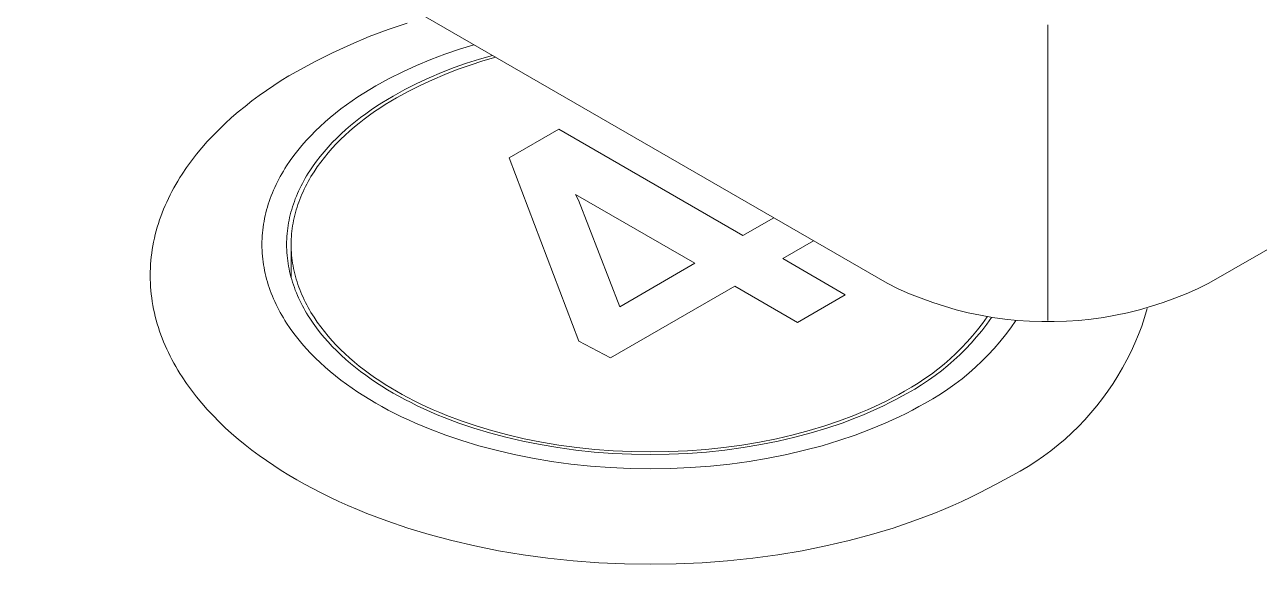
# Model space of a CAD drawing. Header units: inches. Extents: x -8 to 201, y -1 to 136.
# Drawn here: x 144.643 to 145.334, y 77.372 to 77.674 of the extents above; entities that cross this region are included whole.
import ezdxf

# ---------------------------------------------------------------- set-up
doc = ezdxf.new("R2010")
doc.units = ezdxf.units.IN
doc.layers.add('ZANO_R', color=7, linetype='Continuous', lineweight=0)

msp = doc.modelspace()

# ---------------------------------------------------------------- linework, layer by layer
at = {"layer": 'ZANO_R'}
for p, q in [((145.12545, 77.52914), (139.3694, 80.8524)), ((146.59629, 78.27449), (145.30532, 77.52914)), ((144.84628, 77.6711), (144.83574, 77.66713)), ((144.85695, 77.6747), (144.84628, 77.6711)), ((145.21539, 77.67379), (145.21539, 77.50837)), ((144.83574, 77.66713), (144.82535, 77.6628)), ((144.81511, 77.65812), (144.80503, 77.65308)), ((144.82535, 77.6628), (144.81511, 77.65812)), ((144.87008, 77.65432), (144.87806, 77.65735)), ((144.87806, 77.65735), (144.88613, 77.66011)), ((144.88613, 77.66011), (144.8943, 77.6626)), ((144.80503, 77.65308), (144.79514, 77.6477)), ((144.85446, 77.64745), (144.86221, 77.65101)), ((144.86221, 77.65101), (144.87008, 77.65432)), ((144.88313, 77.64977), (144.89021, 77.65229)), ((144.88499, 77.64871), (144.89209, 77.65122)), ((144.89021, 77.65229), (144.89737, 77.65458)), ((144.89209, 77.65122), (144.89926, 77.6535)), ((144.89737, 77.65458), (144.90459, 77.65666)), ((144.89926, 77.6535), (144.9065, 77.65556)), ((144.79079, 77.64514), (144.78651, 77.6425)), ((144.79514, 77.6477), (144.79079, 77.64514)), ((144.83934, 77.63954), (144.84683, 77.64362)), ((144.84683, 77.64362), (144.85446, 77.64745)), ((144.86241, 77.64089), (144.86922, 77.64406)), ((144.86423, 77.63985), (144.87105, 77.64302)), ((144.86922, 77.64406), (144.87613, 77.64702)), ((144.87105, 77.64302), (144.87798, 77.64598)), ((144.87613, 77.64702), (144.88313, 77.64977)), ((144.87798, 77.64598), (144.88499, 77.64871)), ((144.77816, 77.63698), (144.7741, 77.6341)), ((144.7823, 77.63978), (144.77816, 77.63698)), ((144.78651, 77.6425), (144.7823, 77.63978)), ((144.83264, 77.6355), (144.83596, 77.63755)), ((144.83596, 77.63755), (144.83934, 77.63954)), ((144.8491, 77.63391), (144.8557, 77.6375)), ((144.8509, 77.63287), (144.85751, 77.63647)), ((144.8557, 77.6375), (144.86241, 77.64089)), ((144.85751, 77.63647), (144.86423, 77.63985)), ((144.77012, 77.63115), (144.76623, 77.62812)), ((144.7741, 77.6341), (144.77012, 77.63115)), ((144.823, 77.62898), (144.82615, 77.63121)), ((144.82615, 77.63121), (144.82937, 77.63339)), ((144.82937, 77.63339), (144.83264, 77.6355)), ((144.83976, 77.62814), (144.84282, 77.63012)), ((144.84168, 77.62718), (144.8447, 77.62913)), ((144.84282, 77.63012), (144.84594, 77.63204)), ((144.8447, 77.62913), (144.84778, 77.63103)), ((144.84594, 77.63204), (144.8491, 77.63391)), ((144.84778, 77.63103), (144.8509, 77.63287)), ((144.76244, 77.62501), (144.75875, 77.62183)), ((144.76623, 77.62812), (144.76244, 77.62501)), ((144.81394, 77.62192), (144.81689, 77.62433)), ((144.81689, 77.62433), (144.81991, 77.62668)), ((144.81991, 77.62668), (144.823, 77.62898)), ((144.8309, 77.62187), (144.83379, 77.62401)), ((144.83293, 77.62098), (144.83578, 77.6231)), ((144.83379, 77.62401), (144.83675, 77.62611)), ((144.83578, 77.6231), (144.8387, 77.62517)), ((144.83675, 77.62611), (144.83976, 77.62814)), ((144.8387, 77.62517), (144.84168, 77.62718)), ((144.75516, 77.61858), (144.75169, 77.61526)), ((144.75875, 77.62183), (144.75516, 77.61858)), ((144.80559, 77.61434), (144.80829, 77.61692)), ((144.80829, 77.61692), (144.81108, 77.61945)), ((144.81108, 77.61945), (144.81394, 77.62192)), ((144.82263, 77.61509), (144.82532, 77.6174)), ((144.82476, 77.61429), (144.82741, 77.61657)), ((144.82532, 77.6174), (144.82807, 77.61966)), ((144.82741, 77.61657), (144.83014, 77.6188)), ((144.82807, 77.61966), (144.8309, 77.62187)), ((144.83014, 77.6188), (144.83293, 77.62098)), ((144.91404, 77.59928), (144.94176, 77.61528)), ((144.94176, 77.61528), (145.04472, 77.55584)), ((144.7451, 77.6084), (144.742, 77.60488)), ((144.74833, 77.61186), (144.7451, 77.6084)), ((144.75169, 77.61526), (144.74833, 77.61186)), ((144.79807, 77.60628), (144.80048, 77.60902)), ((144.80048, 77.60902), (144.80299, 77.61171)), ((144.80299, 77.61171), (144.80559, 77.61434)), ((144.81506, 77.60784), (144.8175, 77.61031)), ((144.81728, 77.60713), (144.81969, 77.60957)), ((144.8175, 77.61031), (144.82002, 77.61273)), ((144.81969, 77.60957), (144.82219, 77.61195)), ((144.82002, 77.61273), (144.82263, 77.61509)), ((144.82219, 77.61195), (144.82476, 77.61429)), ((144.742, 77.60488), (144.73903, 77.60129)), ((144.79357, 77.60066), (144.79576, 77.6035)), ((144.79576, 77.6035), (144.79807, 77.60628)), ((144.80829, 77.60015), (144.81045, 77.60276)), ((144.81045, 77.60276), (144.81271, 77.60533)), ((144.8106, 77.59953), (144.81273, 77.60211)), ((144.81271, 77.60533), (144.81506, 77.60784)), ((144.81273, 77.60211), (144.81496, 77.60464)), ((144.81496, 77.60464), (144.81728, 77.60713)), ((144.7362, 77.59764), (144.73351, 77.59393)), ((144.73903, 77.60129), (144.7362, 77.59764)), ((144.78857, 77.59338), (144.78951, 77.59486)), ((144.78951, 77.59486), (144.79148, 77.59778)), ((144.79148, 77.59778), (144.79357, 77.60066)), ((144.80243, 77.59206), (144.80428, 77.5948)), ((144.80428, 77.5948), (144.80623, 77.5975)), ((144.80623, 77.5975), (144.80829, 77.60015)), ((144.80664, 77.59425), (144.80857, 77.59691)), ((144.80857, 77.59691), (144.8106, 77.59953)), ((144.95305, 77.49671), (144.91404, 77.59928)), ((144.72977, 77.58826), (144.72859, 77.58635)), ((144.73098, 77.59016), (144.72977, 77.58826)), ((144.73351, 77.59393), (144.73098, 77.59016)), ((144.78511, 77.58737), (144.78593, 77.58889)), ((144.78593, 77.58889), (144.78678, 77.59039)), ((144.78678, 77.59039), (144.78766, 77.59189)), ((144.78766, 77.59189), (144.78857, 77.59338)), ((144.79908, 77.58647), (144.79988, 77.58788)), ((144.79988, 77.58788), (144.8007, 77.58928)), ((144.8007, 77.58928), (144.80155, 77.59068)), ((144.80155, 77.59068), (144.80243, 77.59206)), ((144.80229, 77.58742), (144.8031, 77.5888)), ((144.8031, 77.5888), (144.80395, 77.59018)), ((144.80395, 77.59018), (144.80482, 77.59154)), ((144.80482, 77.59154), (144.80664, 77.59425)), ((144.72637, 77.58248), (144.72532, 77.58053)), ((144.72746, 77.58442), (144.72637, 77.58248)), ((144.72859, 77.58635), (144.72746, 77.58442)), ((144.78151, 77.57967), (144.78217, 77.58123)), ((144.78217, 77.58123), (144.78285, 77.58278)), ((144.78285, 77.58278), (144.78357, 77.58432)), ((144.78357, 77.58432), (144.78433, 77.58585)), ((144.78433, 77.58585), (144.78511, 77.58737)), ((144.79556, 77.5793), (144.7962, 77.58075)), ((144.7962, 77.58075), (144.79688, 77.58219)), ((144.79688, 77.58219), (144.79758, 77.58362)), ((144.79758, 77.58362), (144.79832, 77.58505)), ((144.79832, 77.58505), (144.79908, 77.58647)), ((144.79866, 77.58037), (144.79933, 77.5818)), ((144.79933, 77.5818), (144.80002, 77.58321)), ((144.80002, 77.58321), (144.80075, 77.58462)), ((144.80075, 77.58462), (144.80151, 77.58603)), ((144.80151, 77.58603), (144.80229, 77.58742)), ((144.72241, 77.57461), (144.72152, 77.57261)), ((144.72333, 77.57659), (144.72241, 77.57461)), ((144.7243, 77.57856), (144.72333, 77.57659)), ((144.72532, 77.58053), (144.7243, 77.57856)), ((144.77923, 77.57338), (144.77975, 77.57496)), ((144.77975, 77.57496), (144.7803, 77.57654)), ((144.7803, 77.57654), (144.78089, 77.57811)), ((144.78089, 77.57811), (144.78151, 77.57967)), ((144.79329, 77.57343), (144.79381, 77.57491)), ((144.79381, 77.57491), (144.79436, 77.57638)), ((144.79436, 77.57638), (144.79494, 77.57784)), ((144.79494, 77.57784), (144.79556, 77.5793)), ((144.79579, 77.57315), (144.7963, 77.57461)), ((144.7963, 77.57461), (144.79685, 77.57606)), ((144.79685, 77.57606), (144.79742, 77.5775)), ((144.79742, 77.5775), (144.79802, 77.57894)), ((144.79802, 77.57894), (144.79866, 77.58037)), ((144.95116, 77.57889), (144.95269, 77.57571)), ((145.0179, 77.54035), (144.95116, 77.57889)), ((144.95269, 77.57571), (144.97582, 77.51606)), ((144.71988, 77.5686), (144.71912, 77.56658)), ((144.72068, 77.57061), (144.71988, 77.5686)), ((144.72152, 77.57261), (144.72068, 77.57061)), ((144.77716, 77.5654), (144.7775, 77.567)), ((144.7775, 77.567), (144.77788, 77.5686)), ((144.77788, 77.5686), (144.7783, 77.5702)), ((144.7783, 77.5702), (144.77875, 77.57179)), ((144.77875, 77.57179), (144.77923, 77.57338)), ((144.79119, 77.56598), (144.79155, 77.56748)), ((144.79155, 77.56748), (144.79193, 77.56897)), ((144.79193, 77.56897), (144.79236, 77.57046)), ((144.79236, 77.57046), (144.79281, 77.57195)), ((144.79281, 77.57195), (144.79329, 77.57343)), ((144.79371, 77.56579), (144.79406, 77.56727)), ((144.79406, 77.56727), (144.79445, 77.56874)), ((144.79445, 77.56874), (144.79486, 77.57022)), ((144.79486, 77.57022), (144.79531, 77.57169)), ((144.79531, 77.57169), (144.79579, 77.57315)), ((144.71712, 77.56047), (144.71654, 77.55842)), ((144.71774, 77.56251), (144.71712, 77.56047)), ((144.71841, 77.56455), (144.71774, 77.56251)), ((144.71912, 77.56658), (144.71841, 77.56455)), ((144.77615, 77.55894), (144.77635, 77.56056)), ((144.77635, 77.56056), (144.77658, 77.56218)), ((144.77658, 77.56218), (144.77685, 77.56379)), ((144.77685, 77.56379), (144.77716, 77.5654)), ((144.79011, 77.55994), (144.79033, 77.56146)), ((144.79033, 77.56146), (144.79058, 77.56297)), ((144.79058, 77.56297), (144.79087, 77.56447)), ((144.79087, 77.56447), (144.79119, 77.56598)), ((144.79264, 77.55983), (144.79286, 77.56132)), ((144.79286, 77.56132), (144.79311, 77.56281)), ((144.79311, 77.56281), (144.7934, 77.5643)), ((144.7934, 77.5643), (144.79371, 77.56579)), ((145.04472, 77.55584), (145.06197, 77.5658)), ((144.71552, 77.5543), (144.71508, 77.55223)), ((144.71601, 77.55636), (144.71552, 77.5543)), ((144.71654, 77.55842), (144.71601, 77.55636)), ((144.77571, 77.55246), (144.77576, 77.55408)), ((144.77576, 77.55408), (144.77586, 77.5557)), ((144.77586, 77.5557), (144.77598, 77.55732)), ((144.77598, 77.55732), (144.77615, 77.55894)), ((144.78951, 77.55235), (144.78956, 77.55387)), ((144.78956, 77.55387), (144.78965, 77.55539)), ((144.78965, 77.55539), (144.78977, 77.55691)), ((144.78977, 77.55691), (144.78992, 77.55843)), ((144.78992, 77.55843), (144.79011, 77.55994)), ((144.79205, 77.55233), (144.79211, 77.55383)), ((144.79211, 77.55383), (144.79219, 77.55534)), ((144.79219, 77.55534), (144.79231, 77.55683)), ((144.79231, 77.55683), (144.79246, 77.55833)), ((144.79246, 77.55833), (144.79264, 77.55983)), ((144.71433, 77.54808), (144.71403, 77.546)), ((144.71468, 77.55016), (144.71433, 77.54808)), ((144.71508, 77.55223), (144.71468, 77.55016)), ((144.77569, 77.55083), (144.77571, 77.55246)), ((144.77571, 77.54921), (144.77569, 77.55083)), ((144.77576, 77.54758), (144.77571, 77.54921)), ((144.77586, 77.54596), (144.77576, 77.54758)), ((144.78949, 77.55083), (144.78951, 77.55235)), ((144.78951, 77.54931), (144.78949, 77.55083)), ((144.78956, 77.54779), (144.78951, 77.54931)), ((144.78965, 77.54627), (144.78956, 77.54779)), ((144.78977, 77.54475), (144.78965, 77.54627)), ((144.79204, 77.55083), (144.79205, 77.55233)), ((144.79205, 77.54933), (144.79204, 77.55083)), ((144.79204, 77.54783), (144.79204, 77.53231)), ((144.79211, 77.54783), (144.79205, 77.54933)), ((144.79219, 77.54633), (144.79211, 77.54783)), ((144.79231, 77.54483), (144.79219, 77.54633)), ((145.08426, 77.55293), (145.06701, 77.54297)), ((144.71339, 77.53975), (144.71328, 77.53766)), ((144.71356, 77.54183), (144.71339, 77.53975)), ((144.71377, 77.54392), (144.71356, 77.54183)), ((144.71403, 77.546), (144.71377, 77.54392)), ((144.77598, 77.54434), (144.77586, 77.54596)), ((144.77615, 77.54272), (144.77598, 77.54434)), ((144.77635, 77.5411), (144.77615, 77.54272)), ((144.77658, 77.53949), (144.77635, 77.5411)), ((144.77685, 77.53788), (144.77658, 77.53949)), ((144.78992, 77.54324), (144.78977, 77.54475)), ((144.79011, 77.54172), (144.78992, 77.54324)), ((144.79033, 77.54021), (144.79011, 77.54172)), ((144.79058, 77.5387), (144.79033, 77.54021)), ((144.79246, 77.54333), (144.79231, 77.54483)), ((144.79264, 77.54183), (144.79246, 77.54333)), ((144.79286, 77.54034), (144.79264, 77.54183)), ((144.79311, 77.53885), (144.79286, 77.54034)), ((144.97582, 77.51606), (145.0179, 77.54035)), ((145.06701, 77.54297), (145.10204, 77.52274)), ((144.71321, 77.53557), (144.71318, 77.53348)), ((144.71318, 77.53348), (144.71321, 77.53138)), ((144.71328, 77.53766), (144.71321, 77.53557)), ((144.77716, 77.53627), (144.77685, 77.53788)), ((144.7775, 77.53466), (144.77716, 77.53627)), ((144.77788, 77.53306), (144.7775, 77.53466)), ((144.7783, 77.53146), (144.77788, 77.53306)), ((144.79087, 77.53719), (144.79058, 77.5387)), ((144.79119, 77.53569), (144.79087, 77.53719)), ((144.79155, 77.53419), (144.79119, 77.53569)), ((144.79193, 77.53269), (144.79155, 77.53419)), ((144.79236, 77.5312), (144.79193, 77.53269)), ((144.7934, 77.53736), (144.79311, 77.53885)), ((144.79371, 77.53588), (144.7934, 77.53736)), ((144.79406, 77.5344), (144.79371, 77.53588)), ((144.79445, 77.53292), (144.79406, 77.5344)), ((144.79486, 77.53145), (144.79445, 77.53292)), ((144.71321, 77.53138), (144.71328, 77.52929)), ((144.71328, 77.52929), (144.71339, 77.5272)), ((144.71339, 77.5272), (144.71356, 77.52512)), ((144.77875, 77.52987), (144.7783, 77.53146)), ((144.77923, 77.52828), (144.77875, 77.52987)), ((144.77975, 77.5267), (144.77923, 77.52828)), ((144.7803, 77.52512), (144.77975, 77.5267)), ((144.79281, 77.52971), (144.79236, 77.5312)), ((144.79329, 77.52823), (144.79281, 77.52971)), ((144.79381, 77.52676), (144.79329, 77.52823)), ((144.79436, 77.52529), (144.79381, 77.52676)), ((144.79531, 77.52998), (144.79486, 77.53145)), ((144.79579, 77.52852), (144.79531, 77.52998)), ((144.7963, 77.52706), (144.79579, 77.52852)), ((144.79685, 77.52561), (144.7963, 77.52706)), ((144.79742, 77.52416), (144.79685, 77.52561)), ((145.04019, 77.52748), (144.97075, 77.48739)), ((145.07522, 77.50726), (145.04019, 77.52748)), ((145.12545, 77.52914), (145.13167, 77.52612)), ((145.13167, 77.52612), (145.13799, 77.52332)), ((145.29278, 77.52332), (145.2991, 77.52612)), ((145.2991, 77.52612), (145.30532, 77.52914)), ((144.71356, 77.52512), (144.71377, 77.52303)), ((144.71377, 77.52303), (144.71403, 77.52095)), ((144.71403, 77.52095), (144.71433, 77.51887)), ((144.71433, 77.51887), (144.71468, 77.51679)), ((144.78089, 77.52356), (144.7803, 77.52512)), ((144.78151, 77.52199), (144.78089, 77.52356)), ((144.78217, 77.52044), (144.78151, 77.52199)), ((144.78285, 77.51889), (144.78217, 77.52044)), ((144.78357, 77.51735), (144.78285, 77.51889)), ((144.79494, 77.52382), (144.79436, 77.52529)), ((144.79556, 77.52237), (144.79494, 77.52382)), ((144.7962, 77.52092), (144.79556, 77.52237)), ((144.79688, 77.51947), (144.7962, 77.52092)), ((144.79758, 77.51804), (144.79688, 77.51947)), ((144.79802, 77.52272), (144.79742, 77.52416)), ((144.79866, 77.52129), (144.79802, 77.52272)), ((144.79933, 77.51987), (144.79866, 77.52129)), ((144.80002, 77.51845), (144.79933, 77.51987)), ((145.10204, 77.52274), (145.07522, 77.50726)), ((145.13799, 77.52332), (145.1444, 77.52074)), ((145.1444, 77.52074), (145.1509, 77.51839)), ((145.27987, 77.51839), (145.28637, 77.52074)), ((145.28637, 77.52074), (145.29278, 77.52332)), ((144.71468, 77.51679), (144.71508, 77.51472)), ((144.71508, 77.51472), (144.71552, 77.51265)), ((144.71552, 77.51265), (144.71601, 77.51059)), ((144.78433, 77.51582), (144.78357, 77.51735)), ((144.78511, 77.51429), (144.78433, 77.51582)), ((144.78593, 77.51278), (144.78511, 77.51429)), ((144.78678, 77.51127), (144.78593, 77.51278)), ((144.79832, 77.51661), (144.79758, 77.51804)), ((144.79908, 77.51519), (144.79832, 77.51661)), ((144.79988, 77.51378), (144.79908, 77.51519)), ((144.8007, 77.51238), (144.79988, 77.51378)), ((144.80075, 77.51704), (144.80002, 77.51845)), ((144.80155, 77.51099), (144.8007, 77.51238)), ((144.80151, 77.51564), (144.80075, 77.51704)), ((144.80229, 77.51425), (144.80151, 77.51564)), ((144.8031, 77.51286), (144.80229, 77.51425)), ((144.80395, 77.51149), (144.8031, 77.51286)), ((145.1509, 77.51839), (145.15748, 77.51626)), ((145.15748, 77.51626), (145.16413, 77.51436)), ((145.16413, 77.51436), (145.17083, 77.51269)), ((145.17083, 77.51269), (145.1776, 77.51126)), ((145.25318, 77.51126), (145.25994, 77.51269)), ((145.25994, 77.51269), (145.26665, 77.51436)), ((145.26665, 77.51436), (145.27329, 77.51626)), ((145.26947, 77.51009), (145.27096, 77.51502)), ((145.27329, 77.51626), (145.27987, 77.51839)), ((144.71601, 77.51059), (144.71654, 77.50853)), ((144.71654, 77.50853), (144.71712, 77.50648)), ((144.71712, 77.50648), (144.71774, 77.50444)), ((144.78766, 77.50977), (144.78678, 77.51127)), ((144.78857, 77.50828), (144.78766, 77.50977)), ((144.78951, 77.50681), (144.78857, 77.50828)), ((144.79148, 77.50388), (144.78951, 77.50681)), ((144.80243, 77.5096), (144.80155, 77.51099)), ((144.80428, 77.50687), (144.80243, 77.5096)), ((144.80482, 77.51012), (144.80395, 77.51149)), ((144.80623, 77.50417), (144.80428, 77.50687)), ((144.80664, 77.50742), (144.80482, 77.51012)), ((144.80857, 77.50475), (144.80664, 77.50742)), ((145.17869, 77.50668), (145.17596, 77.50313)), ((145.1776, 77.51126), (145.18441, 77.51007)), ((145.18112, 77.50624), (145.17836, 77.50263)), ((145.18129, 77.51032), (145.17869, 77.50668)), ((145.18376, 77.50994), (145.18112, 77.50624)), ((145.18441, 77.51007), (145.19125, 77.50911)), ((145.19125, 77.50911), (145.19813, 77.50839)), ((145.19746, 77.50837), (145.19463, 77.5043)), ((145.19813, 77.50839), (145.20502, 77.50791)), ((145.20502, 77.50791), (145.21193, 77.50767)), ((145.21193, 77.50767), (145.21884, 77.50767)), ((145.21884, 77.50767), (145.22575, 77.50791)), ((145.22575, 77.50791), (145.23265, 77.50839)), ((145.23265, 77.50839), (145.23952, 77.50911)), ((145.23952, 77.50911), (145.24637, 77.51007)), ((145.24637, 77.51007), (145.25318, 77.51126)), ((145.266, 77.50041), (145.26782, 77.50522)), ((145.26782, 77.50522), (145.26947, 77.51009)), ((144.71774, 77.50444), (144.71841, 77.5024)), ((144.71841, 77.5024), (144.71912, 77.50037)), ((144.71912, 77.50037), (144.71988, 77.49835)), ((144.71988, 77.49835), (144.72068, 77.49634)), ((144.79357, 77.501), (144.79148, 77.50388)), ((144.79576, 77.49817), (144.79357, 77.501)), ((144.79807, 77.49538), (144.79576, 77.49817)), ((144.80829, 77.50151), (144.80623, 77.50417)), ((144.81045, 77.4989), (144.80829, 77.50151)), ((144.8106, 77.50213), (144.80857, 77.50475)), ((144.81271, 77.49634), (144.81045, 77.4989)), ((144.81273, 77.49955), (144.8106, 77.50213)), ((144.81496, 77.49702), (144.81273, 77.49955)), ((145.17311, 77.49967), (145.17016, 77.49631)), ((145.17547, 77.49912), (145.17247, 77.4957)), ((145.17596, 77.50313), (145.17311, 77.49967)), ((145.17836, 77.50263), (145.17547, 77.49912)), ((145.19166, 77.50033), (145.18856, 77.49647)), ((145.19463, 77.5043), (145.19166, 77.50033)), ((145.26403, 77.49566), (145.266, 77.50041)), ((144.72068, 77.49634), (144.72152, 77.49434)), ((144.72152, 77.49434), (144.72241, 77.49234)), ((144.72241, 77.49234), (144.72333, 77.49036)), ((144.80048, 77.49264), (144.79807, 77.49538)), ((144.80299, 77.48995), (144.80048, 77.49264)), ((144.81506, 77.49382), (144.81271, 77.49634)), ((144.81728, 77.49453), (144.81496, 77.49702)), ((144.8175, 77.49135), (144.81506, 77.49382)), ((144.81969, 77.4921), (144.81728, 77.49453)), ((144.82002, 77.48894), (144.8175, 77.49135)), ((144.82219, 77.48971), (144.81969, 77.4921)), ((144.97075, 77.48739), (144.95305, 77.49671)), ((145.16709, 77.49305), (145.16391, 77.48989)), ((145.16936, 77.49239), (145.16614, 77.48918)), ((145.17016, 77.49631), (145.16709, 77.49305)), ((145.17247, 77.4957), (145.16936, 77.49239)), ((145.18532, 77.49272), (145.18196, 77.48908)), ((145.18856, 77.49647), (145.18532, 77.49272)), ((145.2596, 77.48637), (145.26189, 77.49098)), ((145.26189, 77.49098), (145.26403, 77.49566)), ((144.72333, 77.49036), (144.7243, 77.48839)), ((144.7243, 77.48839), (144.72532, 77.48642)), ((144.72532, 77.48642), (144.72637, 77.48447)), ((144.72637, 77.48447), (144.72746, 77.48253)), ((144.80559, 77.48732), (144.80299, 77.48995)), ((144.80829, 77.48474), (144.80559, 77.48732)), ((144.81108, 77.48221), (144.80829, 77.48474)), ((144.82263, 77.48657), (144.82002, 77.48894)), ((144.82476, 77.48738), (144.82219, 77.48971)), ((144.82532, 77.48426), (144.82263, 77.48657)), ((144.82741, 77.48509), (144.82476, 77.48738)), ((144.82807, 77.482), (144.82532, 77.48426)), ((144.83014, 77.48286), (144.82741, 77.48509)), ((145.16063, 77.48684), (145.15725, 77.4839)), ((145.16281, 77.48608), (145.15938, 77.4831)), ((145.16391, 77.48989), (145.16063, 77.48684)), ((145.16614, 77.48918), (145.16281, 77.48608)), ((145.17847, 77.48555), (145.17486, 77.48216)), ((145.18196, 77.48908), (145.17847, 77.48555)), ((145.25716, 77.48185), (145.2596, 77.48637)), ((144.72746, 77.48253), (144.72859, 77.4806)), ((144.72859, 77.4806), (144.72977, 77.47869)), ((144.72977, 77.47869), (144.73098, 77.47679)), ((144.81394, 77.47974), (144.81108, 77.48221)), ((144.81689, 77.47733), (144.81394, 77.47974)), ((144.81991, 77.47498), (144.81689, 77.47733)), ((144.8309, 77.4798), (144.82807, 77.482)), ((144.83293, 77.48069), (144.83014, 77.48286)), ((144.83379, 77.47765), (144.8309, 77.4798)), ((144.83578, 77.47856), (144.83293, 77.48069)), ((144.83675, 77.47556), (144.83379, 77.47765)), ((144.8387, 77.4765), (144.83578, 77.47856)), ((145.1502, 77.47838), (145.14654, 77.47579)), ((145.15223, 77.47748), (145.14852, 77.47486)), ((145.15377, 77.48108), (145.1502, 77.47838)), ((145.15585, 77.48023), (145.15223, 77.47748)), ((145.15725, 77.4839), (145.15377, 77.48108)), ((145.15938, 77.4831), (145.15585, 77.48023)), ((145.17114, 77.47888), (145.16731, 77.47574)), ((145.17486, 77.48216), (145.17114, 77.47888)), ((145.25182, 77.47305), (145.25456, 77.4774)), ((145.25456, 77.4774), (145.25716, 77.48185)), ((144.73098, 77.47679), (144.73351, 77.47302)), ((144.73351, 77.47302), (144.7362, 77.46931)), ((144.823, 77.47268), (144.81991, 77.47498)), ((144.82615, 77.47045), (144.823, 77.47268)), ((144.82937, 77.46828), (144.82615, 77.47045)), ((144.83976, 77.47352), (144.83675, 77.47556)), ((144.84168, 77.47449), (144.8387, 77.4765)), ((144.84282, 77.47154), (144.83976, 77.47352)), ((144.8447, 77.47253), (144.84168, 77.47449)), ((144.84594, 77.46962), (144.84282, 77.47154)), ((144.84778, 77.47064), (144.8447, 77.47253)), ((144.8509, 77.46879), (144.84778, 77.47064)), ((145.13898, 77.471), (145.13508, 77.46879)), ((145.1428, 77.47333), (145.13898, 77.471)), ((145.14472, 77.47236), (145.14084, 77.46999)), ((145.14654, 77.47579), (145.1428, 77.47333)), ((145.14852, 77.47486), (145.14472, 77.47236)), ((145.16337, 77.47274), (145.15932, 77.46987)), ((145.16731, 77.47574), (145.16337, 77.47274)), ((145.24893, 77.46879), (145.25182, 77.47305)), ((144.7362, 77.46931), (144.73903, 77.46566)), ((144.73903, 77.46566), (144.742, 77.46207)), ((144.83264, 77.46616), (144.82937, 77.46828)), ((144.83596, 77.46411), (144.83264, 77.46616)), ((144.83934, 77.46212), (144.83596, 77.46411)), ((144.8491, 77.46776), (144.84594, 77.46962)), ((144.85233, 77.46593), (144.8491, 77.46776)), ((144.85408, 77.46699), (144.8509, 77.46879)), ((144.85565, 77.46413), (144.85233, 77.46593)), ((144.85737, 77.46522), (144.85408, 77.46699)), ((144.85908, 77.46237), (144.85565, 77.46413)), ((144.86076, 77.46347), (144.85737, 77.46522)), ((144.86424, 77.46175), (144.86076, 77.46347)), ((145.12522, 77.46347), (145.12174, 77.46175)), ((145.12861, 77.46522), (145.12522, 77.46347)), ((145.13032, 77.46413), (145.12689, 77.46237)), ((145.13189, 77.46699), (145.12861, 77.46522)), ((145.13365, 77.46593), (145.13032, 77.46413)), ((145.13508, 77.46879), (145.13189, 77.46699)), ((145.13688, 77.46776), (145.13365, 77.46593)), ((145.14084, 77.46999), (145.13688, 77.46776)), ((145.15096, 77.46456), (145.14664, 77.46212)), ((145.15519, 77.46714), (145.15096, 77.46456)), ((145.15932, 77.46987), (145.15519, 77.46714)), ((145.24274, 77.46058), (145.2459, 77.46464)), ((145.2459, 77.46464), (145.24893, 77.46879)), ((144.742, 77.46207), (144.7451, 77.45855)), ((144.7451, 77.45855), (144.74833, 77.45509)), ((144.84278, 77.46017), (144.83934, 77.46212)), ((144.84634, 77.45825), (144.84278, 77.46017)), ((144.85, 77.45637), (144.84634, 77.45825)), ((144.86261, 77.46063), (144.85908, 77.46237)), ((144.86623, 77.45892), (144.86261, 77.46063)), ((144.86782, 77.46007), (144.86424, 77.46175)), ((144.86995, 77.45725), (144.86623, 77.45892)), ((144.87149, 77.45842), (144.86782, 77.46007)), ((144.87377, 77.45562), (144.86995, 77.45725)), ((144.87526, 77.45681), (144.87149, 77.45842)), ((144.87912, 77.45524), (144.87526, 77.45681)), ((145.11072, 77.45681), (145.10685, 77.45524)), ((145.11449, 77.45842), (145.11072, 77.45681)), ((145.11602, 77.45725), (145.11221, 77.45562)), ((145.11816, 77.46007), (145.11449, 77.45842)), ((145.11974, 77.45892), (145.11602, 77.45725)), ((145.12174, 77.46175), (145.11816, 77.46007)), ((145.12337, 77.46063), (145.11974, 77.45892)), ((145.12689, 77.46237), (145.12337, 77.46063)), ((145.13964, 77.45825), (145.13598, 77.45637)), ((145.14319, 77.46017), (145.13964, 77.45825)), ((145.14664, 77.46212), (145.14319, 77.46017)), ((145.23601, 77.4528), (145.23944, 77.45664)), ((145.23944, 77.45664), (145.24274, 77.46058)), ((144.74833, 77.45509), (144.75169, 77.45169)), ((144.75169, 77.45169), (144.75516, 77.44837)), ((144.85376, 77.45451), (144.85, 77.45637)), ((144.85763, 77.45269), (144.85376, 77.45451)), ((144.86161, 77.4509), (144.85763, 77.45269)), ((144.86568, 77.44916), (144.86161, 77.4509)), ((144.87768, 77.45403), (144.87377, 77.45562)), ((144.88578, 77.45097), (144.87768, 77.45403)), ((144.88712, 77.45222), (144.87912, 77.45524)), ((144.89424, 77.4481), (144.88578, 77.45097)), ((144.89548, 77.44939), (144.88712, 77.45222)), ((145.09885, 77.45222), (145.0905, 77.44939)), ((145.10019, 77.45097), (145.09173, 77.4481)), ((145.10685, 77.45524), (145.09885, 77.45222)), ((145.1083, 77.45403), (145.10019, 77.45097)), ((145.11221, 77.45562), (145.1083, 77.45403)), ((145.12437, 77.4509), (145.12029, 77.44916)), ((145.12834, 77.45269), (145.12437, 77.4509)), ((145.13221, 77.45451), (145.12834, 77.45269)), ((145.13598, 77.45637), (145.13221, 77.45451)), ((145.23245, 77.44909), (145.23601, 77.4528)), ((144.75516, 77.44837), (144.75875, 77.44512)), ((144.75875, 77.44512), (144.76244, 77.44194)), ((144.86986, 77.44746), (144.86568, 77.44916)), ((144.87851, 77.4442), (144.86986, 77.44746)), ((144.88755, 77.44114), (144.87851, 77.4442)), ((144.90304, 77.44544), (144.89424, 77.4481)), ((144.90417, 77.44676), (144.89548, 77.44939)), ((144.91217, 77.44301), (144.90304, 77.44544)), ((144.91318, 77.44436), (144.90417, 77.44676)), ((144.92158, 77.44082), (144.91217, 77.44301)), ((144.92247, 77.44219), (144.91318, 77.44436)), ((145.0728, 77.44436), (145.0635, 77.44219)), ((145.07381, 77.44301), (145.0644, 77.44082)), ((145.08181, 77.44676), (145.0728, 77.44436)), ((145.08293, 77.44544), (145.07381, 77.44301)), ((145.0905, 77.44939), (145.08181, 77.44676)), ((145.09173, 77.4481), (145.08293, 77.44544)), ((145.10746, 77.4442), (145.09843, 77.44114)), ((145.11612, 77.44746), (145.10746, 77.4442)), ((145.12029, 77.44916), (145.11612, 77.44746)), ((145.22497, 77.44203), (145.22877, 77.4455)), ((145.22877, 77.4455), (145.23245, 77.44909)), ((144.76244, 77.44194), (144.76623, 77.43883)), ((144.76623, 77.43883), (144.77012, 77.4358)), ((144.77012, 77.4358), (144.7741, 77.43285)), ((144.89694, 77.4383), (144.88755, 77.44114)), ((144.90668, 77.4357), (144.89694, 77.4383)), ((144.91674, 77.43335), (144.90668, 77.4357)), ((144.93126, 77.43888), (144.92158, 77.44082)), ((144.93203, 77.44028), (144.92247, 77.44219)), ((144.94118, 77.43722), (144.93126, 77.43888)), ((144.94182, 77.43864), (144.93203, 77.44028)), ((144.95129, 77.43584), (144.94118, 77.43722)), ((144.95181, 77.43727), (144.94182, 77.43864)), ((144.96157, 77.43475), (144.95129, 77.43584)), ((144.96196, 77.4362), (144.95181, 77.43727)), ((144.97223, 77.43543), (144.96196, 77.4362)), ((145.02401, 77.4362), (145.01374, 77.43543)), ((145.03416, 77.43727), (145.02401, 77.4362)), ((145.03469, 77.43584), (145.02441, 77.43475)), ((145.04415, 77.43864), (145.03416, 77.43727)), ((145.0448, 77.43722), (145.03469, 77.43584)), ((145.05394, 77.44028), (145.04415, 77.43864)), ((145.05472, 77.43888), (145.0448, 77.43722)), ((145.0635, 77.44219), (145.05394, 77.44028)), ((145.0644, 77.44082), (145.05472, 77.43888)), ((145.07929, 77.4357), (145.06924, 77.43335)), ((145.08903, 77.4383), (145.07929, 77.4357)), ((145.09843, 77.44114), (145.08903, 77.4383)), ((145.21703, 77.43548), (145.22105, 77.43869)), ((145.22105, 77.43869), (145.22497, 77.44203)), ((144.7741, 77.43285), (144.77816, 77.42997)), ((144.77816, 77.42997), (144.7823, 77.42717)), ((144.92707, 77.43129), (144.91674, 77.43335)), ((144.93766, 77.42951), (144.92707, 77.43129)), ((144.94846, 77.42804), (144.93766, 77.42951)), ((144.97197, 77.43397), (144.96157, 77.43475)), ((144.98246, 77.4335), (144.97197, 77.43397)), ((144.98259, 77.43497), (144.97223, 77.43543)), ((144.99299, 77.43334), (144.98246, 77.4335)), ((144.99299, 77.43481), (144.98259, 77.43497)), ((145.00339, 77.43497), (144.99299, 77.43481)), ((145.00352, 77.4335), (144.99299, 77.43334)), ((145.01374, 77.43543), (145.00339, 77.43497)), ((145.014, 77.43397), (145.00352, 77.4335)), ((145.02441, 77.43475), (145.014, 77.43397)), ((145.04832, 77.42951), (145.03751, 77.42804)), ((145.0589, 77.43129), (145.04832, 77.42951)), ((145.06924, 77.43335), (145.0589, 77.43129)), ((145.20434, 77.4267), (145.20867, 77.42949)), ((145.20867, 77.42949), (145.2129, 77.43242)), ((145.2129, 77.43242), (145.21703, 77.43548)), ((144.7823, 77.42717), (144.78651, 77.42445)), ((144.78651, 77.42445), (144.79079, 77.42181)), ((144.95944, 77.42688), (144.94846, 77.42804)), ((144.97055, 77.42605), (144.95944, 77.42688)), ((144.98174, 77.42554), (144.97055, 77.42605)), ((144.99299, 77.42538), (144.98174, 77.42554)), ((145.00423, 77.42554), (144.99299, 77.42538)), ((145.01543, 77.42605), (145.00423, 77.42554)), ((145.02654, 77.42688), (145.01543, 77.42605)), ((145.03751, 77.42804), (145.02654, 77.42688)), ((145.19542, 77.42158), (145.19993, 77.42407)), ((145.19993, 77.42407), (145.20434, 77.4267)), ((144.79079, 77.42181), (144.79514, 77.41925)), ((144.79514, 77.41925), (144.79958, 77.41674)), ((144.79958, 77.41674), (144.80415, 77.41427)), ((145.18182, 77.41427), (145.1864, 77.41674)), ((145.1864, 77.41674), (145.19084, 77.41925)), ((145.19084, 77.41925), (145.19542, 77.42158)), ((144.80415, 77.41427), (144.80887, 77.41183)), ((144.80887, 77.41183), (144.81372, 77.40944)), ((144.81372, 77.40944), (144.8187, 77.4071)), ((145.16728, 77.4071), (145.17226, 77.40944)), ((145.17226, 77.40944), (145.17711, 77.41183)), ((145.17711, 77.41183), (145.18182, 77.41427)), ((144.8187, 77.4071), (144.82381, 77.4048)), ((144.82381, 77.4048), (144.82906, 77.40256)), ((144.82906, 77.40256), (144.83444, 77.40037)), ((145.15154, 77.40037), (145.15691, 77.40256)), ((145.15691, 77.40256), (145.16216, 77.4048)), ((145.16216, 77.4048), (145.16728, 77.4071)), ((144.83444, 77.40037), (144.84558, 77.39617)), ((144.84558, 77.39617), (144.85721, 77.39222)), ((145.12876, 77.39222), (145.1404, 77.39617)), ((145.1404, 77.39617), (145.15154, 77.40037)), ((144.85721, 77.39222), (144.86932, 77.38857)), ((144.86932, 77.38857), (144.88186, 77.38522)), ((145.10412, 77.38522), (145.11666, 77.38857)), ((145.11666, 77.38857), (145.12876, 77.39222)), ((144.88186, 77.38522), (144.8948, 77.3822)), ((144.8948, 77.3822), (144.90811, 77.37954)), ((145.07786, 77.37954), (145.09118, 77.3822)), ((145.09118, 77.3822), (145.10412, 77.38522)), ((144.90811, 77.37954), (144.92175, 77.37725)), ((144.92175, 77.37725), (144.93565, 77.37536)), ((144.93565, 77.37536), (144.94979, 77.37387)), ((144.94979, 77.37387), (144.96409, 77.37279)), ((145.02189, 77.37279), (145.03619, 77.37387)), ((145.03619, 77.37387), (145.05032, 77.37536)), ((145.05032, 77.37536), (145.06423, 77.37725)), ((145.06423, 77.37725), (145.07786, 77.37954)), ((144.96409, 77.37279), (144.97851, 77.37215)), ((144.97851, 77.37215), (144.99299, 77.37193)), ((144.99299, 77.37193), (145.00747, 77.37215)), ((145.00747, 77.37215), (145.02189, 77.37279))]:
    msp.add_line(p, q, dxfattribs=at)

doc.saveas('drawing.dxf')
